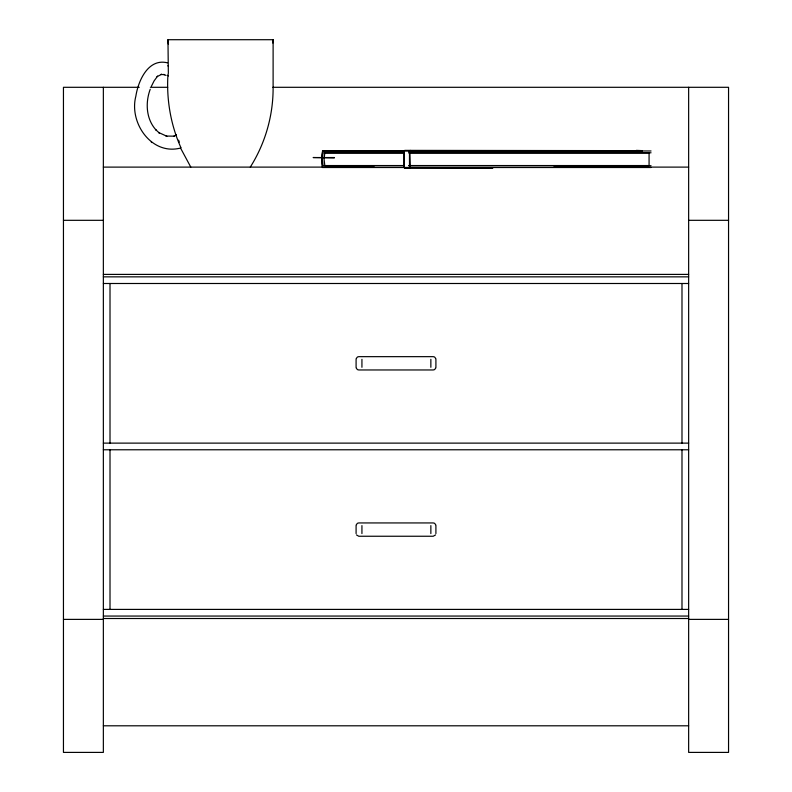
<?xml version="1.0" encoding="UTF-8"?>
<svg xmlns="http://www.w3.org/2000/svg" width="792" height="792" viewBox="0 0 792 792"><rect width="100%" height="100%" fill="white"/><g stroke="black" fill="none" stroke-linecap="round" stroke-linejoin="round"><path stroke-width="1.19" d="M168.34 72.755L167.963 39.709L273.111 39.709L273.111 88.298C273.121 116.028 265.102 143.679 250.282 167.112M272.864 43.035L273.111 39.709M168.221 73.577L167.963 74.646C166.32 99.653 170.854 125.324 180.962 147.738M167.963 66.023L168.062 65.489M642.154 150.925L322.681 150.826L321.631 155.064L321.631 163.409L322.423 167.508L403.752 167.508M403.851 152.787L323.087 152.787L322.324 159.242L323.087 165.696L403.851 165.696M150.223 89.258C145.233 102.623 146.075 118.998 155.984 129.938L155.489 129.482L159.459 133.135L158.895 132.62L166.865 136.264L166.003 136.056L174.636 136.184L173.775 136.392L176.388 134.64M636.342 150.371L642.401 150.638L404.712 150.371L403.95 151.262L403.95 167.181L404.712 168.072L492.782 168.072M410.236 150.371L409.484 151.262L409.484 167.181L410.236 168.072M356.182 358.637L357.42 357.014L358.756 356.657L433.244 356.657L434.58 357.014L435.818 358.637M356.182 524.908L357.42 523.294L358.756 522.938L433.244 522.938L434.58 523.294L435.818 524.908M435.818 367.993L434.58 369.607L433.244 369.963L358.756 369.963L357.42 369.607L356.182 367.993M151.351 86.377L154.084 80.923L157.588 76.151L157.054 76.646L161.687 74.28L160.816 74.488L164.538 74.626L163.677 74.418L166.072 75.438M435.55 534.907L433.244 536.243L358.756 536.243L356.45 534.907M410.305 150.757L409.801 151.341L410.305 167.696M180.853 147.956C151.797 155.915 128.809 122.918 135.848 96.228C138.214 80.843 148.223 57.935 167.538 62.855M139.234 87.298L63.449 87.298L63.449 752.4L103.356 752.4L103.356 87.298M150.371 87.298L167.696 87.298M272.874 87.298L728.551 87.298L728.551 752.4L688.644 752.4L688.644 87.298M404.177 150.638L409.702 150.638M322.423 150.975L403.752 150.975M408.682 150.975L651.044 150.975M408.741 152.787L651.044 152.787M404.217 152.935L324.809 152.935L324.067 159.242L324.809 165.548L404.217 165.548M409.098 152.935L649.074 152.935L649.074 165.548L409.098 165.548M334.373 157.539L313.137 157.539L334.373 157.915M408.741 165.696L651.044 165.696M103.356 167.112L374.349 167.112M553.766 167.112L688.644 167.112M651.044 167.508L404.425 167.528L492.802 167.696M404.177 167.815L409.702 167.815M63.449 220.315L103.356 220.315M688.644 220.315L728.551 220.315M103.356 274.398L688.644 274.398M103.356 276.853L688.644 276.853M103.356 283.496L688.644 283.496M103.356 443.124L688.644 443.124M103.356 449.777L688.644 449.777M103.356 609.404L688.644 609.404M103.356 616.057L688.644 616.057M103.356 618.512L688.644 618.512M63.449 619.384L103.356 619.384M688.644 619.384L728.551 619.384M103.356 725.799L688.644 725.799M151.242 142.035L151.797 142.55M190.793 167.112L180.952 148.817M168.161 75.329L168.429 75.973M178.616 140.174L179.309 142.134M167.963 39.709L168.3 44.144M681.991 283.496L681.991 443.124M681.991 449.777L681.991 609.404M435.907 359.32L435.907 367.3M435.907 525.601L435.907 533.58M430.858 359.32L430.858 367.3M430.858 525.601L430.858 533.58M404.276 151.341L404.276 167.112M361.934 359.32L361.934 367.3M361.934 525.601L361.934 533.58M356.093 359.32L356.093 367.3M356.093 525.601L356.093 533.58M110.009 283.496L110.009 443.124M110.009 449.777L110.009 609.404"/></g></svg>
